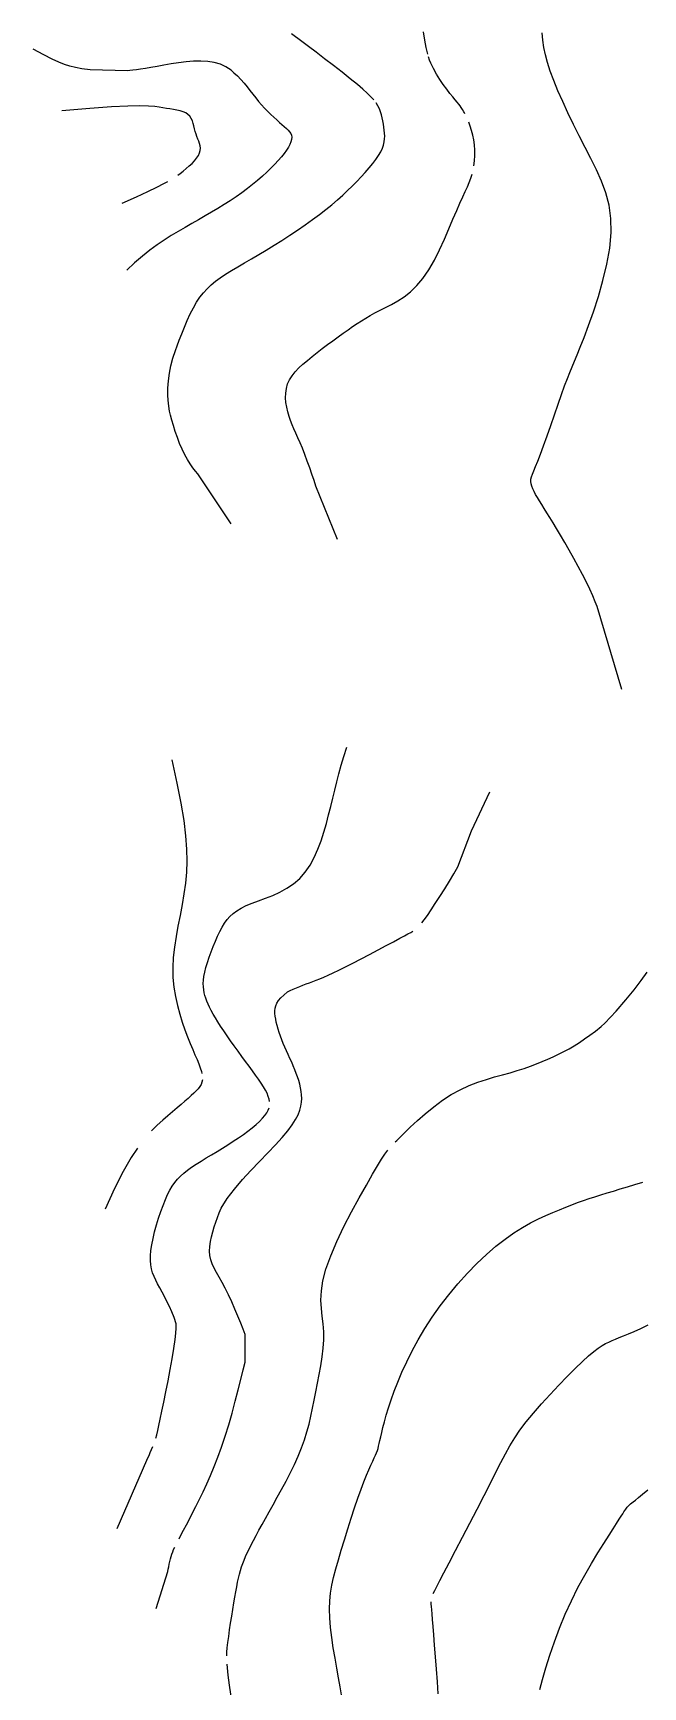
# Model space of a CAD drawing. Header units: millimetres. Extents: x 2235526 to 2245569, y 371981 to 382303.
# Drawn here: x 2242843.1 to 2242972, y 378173.3 to 378522.7 of the extents above; entities that cross this region are included whole.
import ezdxf

# ---------------------------------------------------------------- set-up
doc = ezdxf.new("R2010")
doc.units = ezdxf.units.MM
doc.linetypes.add('CONTI', pattern=[0])
for name, color, linetype, transparency in [('137', 10, 'CONTI', 0.7), ('139', 10, 'CONTI', 0.7), ('141', 10, 'CONTI', 0.7), ('143', 10, 'CONTI', 0.7), ('145', 10, 'CONTI', 0.7), ('147', 10, 'CONTI', 0.7), ('149', 10, 'CONTI', 0.7), ('151', 10, 'CONTI', 0.7)]:
    doc.layers.add(name, color=color, linetype=linetype, transparency=transparency)

msp = doc.modelspace()

# ---------------------------------------------------------------- linework, layer by layer
at = {"layer": '137'}
for points in [[(2242873.72, 378492.69), (2242874.23, 378493.07), (2242874.88, 378493.57), (2242875.52, 378494.1), (2242876.14, 378494.64), (2242876.73, 378495.2), (2242877.25, 378495.76), (2242877.7, 378496.31), (2242878.06, 378496.86), (2242878.31, 378497.39), (2242878.45, 378497.9), (2242878.48, 378498.4), (2242878.43, 378498.88), (2242878.31, 378499.36), (2242878.14, 378499.85), (2242877.95, 378500.34), (2242877.76, 378500.85), (2242877.57, 378501.38), (2242877.42, 378501.94), (2242877.28, 378502.51), (2242877.14, 378503.09), (2242876.98, 378503.65), (2242876.79, 378504.19), (2242876.56, 378504.69), (2242876.25, 378505.14), (2242875.87, 378505.53), (2242875.39, 378505.84), (2242874.83, 378506.09), (2242874.2, 378506.29), (2242873.52, 378506.44), (2242872.8, 378506.57), (2242872.05, 378506.69), (2242871.3, 378506.8), (2242870.54, 378506.92), (2242869.78, 378507.06), (2242868.84, 378507.2), (2242867.56, 378507.3), (2242865.73, 378507.34), (2242863.17, 378507.29), (2242859.69, 378507.12), (2242855.12, 378506.8), (2242849.25, 378506.32)], [(2242861.93, 378486.78), (2242864.96, 378488.14), (2242867.39, 378489.26), (2242869.3, 378490.18), (2242870.79, 378490.93), (2242871.62, 378491.38)]]:
    msp.add_lwpolyline(points, dxfattribs=at)
at = {"layer": '139'}
for points in [[(2242855.17, 378514.93), (2242853.45, 378515.2), (2242852.07, 378515.45), (2242850.9, 378515.73), (2242849.78, 378516.09), (2242848.59, 378516.57), (2242847.18, 378517.24), (2242845.41, 378518.13), (2242843.14, 378519.31)], [(2242885.58, 378514.35), (2242886.34, 378513.66), (2242887.05, 378512.93), (2242887.71, 378512.17), (2242888.35, 378511.39), (2242888.96, 378510.6), (2242889.56, 378509.82), (2242890.17, 378509.04), (2242890.78, 378508.28), (2242891.42, 378507.54), (2242892.06, 378506.84), (2242892.71, 378506.16), (2242893.36, 378505.53), (2242893.99, 378504.93), (2242894.61, 378504.37), (2242895.19, 378503.85), (2242895.73, 378503.38), (2242896.22, 378502.96), (2242896.66, 378502.58), (2242897.03, 378502.21), (2242897.34, 378501.86), (2242897.57, 378501.5), (2242897.72, 378501.12), (2242897.79, 378500.72), (2242897.76, 378500.27), (2242897.63, 378499.77), (2242897.4, 378499.21), (2242897.08, 378498.61), (2242896.67, 378497.96), (2242896.18, 378497.27), (2242895.6, 378496.54), (2242894.94, 378495.78), (2242894.2, 378494.99), (2242893.4, 378494.17), (2242892.52, 378493.32), (2242891.58, 378492.47), (2242890.58, 378491.6), (2242889.52, 378490.73), (2242888.41, 378489.86), (2242887.25, 378488.99), (2242886.05, 378488.14), (2242884.8, 378487.31), (2242883.52, 378486.49), (2242882.21, 378485.69), (2242880.86, 378484.88), (2242879.49, 378484.08), (2242878.09, 378483.28), (2242876.68, 378482.47), (2242875.25, 378481.65), (2242873.81, 378480.81), (2242872.35, 378479.93), (2242870.87, 378478.99), (2242869.37, 378477.97), (2242867.82, 378476.84), (2242866.24, 378475.59), (2242864.6, 378474.19), (2242862.92, 378472.62)], [(2242872.49, 378369.19), (2242873.54, 378364.28), (2242874.36, 378360.03), (2242874.96, 378356.35), (2242875.36, 378353.15), (2242875.58, 378350.32), (2242875.64, 378347.78), (2242875.55, 378345.42), (2242875.34, 378343.14), (2242875.02, 378340.87), (2242874.62, 378338.59), (2242874.19, 378336.32), (2242873.75, 378334.06), (2242873.34, 378331.82), (2242873, 378329.6), (2242872.76, 378327.41), (2242872.65, 378325.27), (2242872.7, 378323.17), (2242872.9, 378321.13), (2242873.22, 378319.15), (2242873.64, 378317.25), (2242874.13, 378315.44), (2242874.67, 378313.73), (2242875.23, 378312.12), (2242875.8, 378310.63), (2242876.35, 378309.26), (2242876.87, 378308.01), (2242877.35, 378306.88), (2242877.78, 378305.85), (2242878.16, 378304.93), (2242878.47, 378304.09), (2242878.71, 378303.35), (2242878.82, 378302.88)], [(2242878.93, 378301.56), (2242878.93, 378301.54), (2242878.83, 378301.05), (2242878.65, 378300.59), (2242878.39, 378300.14), (2242878.05, 378299.69), (2242877.63, 378299.24), (2242877.13, 378298.75), (2242876.57, 378298.23), (2242875.92, 378297.66), (2242875.21, 378297.04), (2242874.42, 378296.36), (2242873.56, 378295.63), (2242872.62, 378294.83), (2242871.62, 378293.97), (2242870.54, 378293.04), (2242869.39, 378292.01), (2242868.15, 378290.81)], [(2242865.18, 378287.16), (2242863.84, 378285.14), (2242862.16, 378282.23), (2242860.35, 378278.64), (2242858.39, 378274.27)]]:
    msp.add_lwpolyline(points, dxfattribs=at)
at = {"layer": '139', "elevation": 139}
msp.add_lwpolyline([(2242885.58, 378514.35), (2242884.98, 378514.9), (2242883.9, 378515.59), (2242882.71, 378516.12), (2242881.43, 378516.48), (2242880.05, 378516.7), (2242878.59, 378516.78), (2242877.05, 378516.76), (2242875.47, 378516.64), (2242873.87, 378516.45), (2242872.3, 378516.21), (2242870.78, 378515.95), (2242869.34, 378515.69), (2242868.03, 378515.45), (2242866.86, 378515.25), (2242865.84, 378515.09), (2242864.96, 378514.97), (2242864.2, 378514.87), (2242863.57, 378514.8), (2242863.06, 378514.75), (2242855.17, 378514.93)], dxfattribs=at)
at = {"layer": '141', "elevation": 141}
for points in [[(2242915.1, 378508.61), (2242914.51, 378509.25), (2242913.76, 378509.99), (2242912.82, 378510.84), (2242911.65, 378511.83), (2242910.14, 378513.07), (2242908.42, 378514.43), (2242906.59, 378515.87), (2242904.74, 378517.3), (2242902.95, 378518.67), (2242901.32, 378519.91), (2242899.94, 378520.96), (2242897.71, 378522.58)], [(2242873.23, 378455.67), (2242873.59, 378456.66), (2242874.04, 378457.85), (2242874.55, 378459.17), (2242875.11, 378460.58), (2242875.72, 378462), (2242876.36, 378463.4), (2242877.02, 378464.7), (2242877.69, 378465.87), (2242878.39, 378466.91), (2242879.12, 378467.85), (2242879.9, 378468.71), (2242880.75, 378469.51), (2242881.68, 378470.28), (2242882.7, 378471.03), (2242883.83, 378471.78), (2242885.07, 378472.56), (2242886.39, 378473.35), (2242887.8, 378474.17), (2242889.28, 378475.03), (2242890.82, 378475.93), (2242892.42, 378476.88), (2242894.06, 378477.88), (2242895.72, 378478.93), (2242897.39, 378480), (2242899.04, 378481.1), (2242900.64, 378482.21), (2242902.19, 378483.3), (2242903.65, 378484.38), (2242905, 378485.44), (2242906.27, 378486.46), (2242907.45, 378487.47), (2242908.55, 378488.46), (2242909.59, 378489.43), (2242910.58, 378490.4), (2242911.53, 378491.36), (2242912.45, 378492.33), (2242913.33, 378493.28), (2242914.15, 378494.22), (2242914.9, 378495.14), (2242915.56, 378496.02), (2242916.14, 378496.86), (2242916.6, 378497.65), (2242916.95, 378498.39), (2242917.2, 378499.07), (2242917.35, 378499.73), (2242917.42, 378500.35), (2242917.44, 378500.97), (2242917.41, 378501.58), (2242917.34, 378502.2), (2242917.26, 378502.84), (2242917.16, 378503.49), (2242917.04, 378504.15), (2242916.9, 378504.81), (2242916.73, 378505.45), (2242916.53, 378506.08), (2242916.3, 378506.68), (2242916, 378507.32), (2242915.6, 378507.96)], [(2242885, 378419.05), (2242877.93, 378429.58), (2242877.45, 378430.17), (2242876.92, 378430.88), (2242876.35, 378431.7), (2242875.77, 378432.62), (2242875.18, 378433.65), (2242874.62, 378434.78), (2242874.1, 378436), (2242873.62, 378437.26), (2242873.19, 378438.54), (2242872.81, 378439.78), (2242872.48, 378440.94), (2242872.2, 378441.97), (2242871.97, 378442.83)], [(2242869.05, 378225.83), (2242869.26, 378226.57), (2242869.48, 378227.45), (2242869.72, 378228.53), (2242870.01, 378229.87), (2242870.36, 378231.55), (2242870.76, 378233.47), (2242871.2, 378235.64), (2242871.66, 378237.97), (2242872.1, 378240.34), (2242872.52, 378242.65), (2242872.87, 378244.8), (2242873.14, 378246.69), (2242873.28, 378248.03), (2242873.35, 378249.14), (2242873.35, 378250.05)], [(2242860.89, 378206.81), (2242867.18, 378221.21), (2242867.4, 378221.69), (2242867.64, 378222.23), (2242867.9, 378222.82), (2242868.17, 378223.44), (2242868.43, 378224.07)]]:
    msp.add_lwpolyline(points, dxfattribs=at)
at = {"layer": '141'}
for points in [[(2242871.97, 378442.83), (2242871.73, 378444.48), (2242871.61, 378446.09), (2242871.61, 378447.69), (2242871.72, 378449.27), (2242871.94, 378450.85), (2242872.27, 378452.44), (2242872.7, 378454.04), (2242873.23, 378455.67)], [(2242893.1, 378296.99), (2242893.02, 378297.46), (2242892.84, 378298.07), (2242892.57, 378298.72), (2242892.22, 378299.4), (2242891.81, 378300.12), (2242891.32, 378300.89), (2242890.77, 378301.7), (2242890.16, 378302.56), (2242889.5, 378303.47), (2242888.78, 378304.44), (2242888.03, 378305.46), (2242887.25, 378306.53), (2242886.45, 378307.62), (2242885.66, 378308.73), (2242884.87, 378309.82), (2242884.12, 378310.9), (2242883.41, 378311.93), (2242882.76, 378312.91), (2242882.17, 378313.82), (2242881.65, 378314.67), (2242881.2, 378315.46), (2242880.8, 378316.2), (2242880.45, 378316.89), (2242880.14, 378317.55), (2242879.88, 378318.18), (2242879.66, 378318.79), (2242879.46, 378319.39), (2242879.3, 378319.98), (2242879.19, 378320.59), (2242879.12, 378321.22), (2242879.1, 378321.9), (2242879.14, 378322.63), (2242879.25, 378323.43), (2242879.42, 378324.32), (2242879.66, 378325.3), (2242879.97, 378326.36), (2242880.34, 378327.47), (2242880.74, 378328.6), (2242881.18, 378329.74), (2242881.65, 378330.85), (2242882.13, 378331.92), (2242882.61, 378332.92), (2242883.09, 378333.83), (2242883.59, 378334.66), (2242884.13, 378335.41), (2242884.73, 378336.1), (2242885.41, 378336.73), (2242886.2, 378337.31), (2242887.12, 378337.86), (2242888.19, 378338.37), (2242889.43, 378338.88), (2242890.8, 378339.38), (2242892.26, 378339.93), (2242893.77, 378340.54), (2242895.29, 378341.23), (2242896.78, 378342.05), (2242898.19, 378343), (2242899.49, 378344.13), (2242900.65, 378345.45), (2242901.65, 378346.94), (2242902.54, 378348.55), (2242903.31, 378350.28), (2242903.99, 378352.07), (2242904.58, 378353.9), (2242905.11, 378355.74), (2242905.59, 378357.56), (2242906.04, 378359.32), (2242906.46, 378361.06), (2242906.88, 378362.77), (2242907.31, 378364.5), (2242907.76, 378366.24), (2242908.26, 378368.04), (2242908.8, 378369.9), (2242909.42, 378371.86)], [(2242873.35, 378250.05), (2242872.92, 378251.34), (2242872.45, 378252.56), (2242871.95, 378253.7), (2242871.43, 378254.77), (2242870.91, 378255.77), (2242870.4, 378256.72), (2242869.91, 378257.61), (2242869.46, 378258.45), (2242869.05, 378259.25), (2242868.69, 378260.03), (2242868.39, 378260.81), (2242868.16, 378261.61), (2242868.01, 378262.46), (2242867.93, 378263.37), (2242867.93, 378264.37), (2242868.03, 378265.49), (2242868.21, 378266.73), (2242868.49, 378268.07), (2242868.83, 378269.48), (2242869.22, 378270.91), (2242869.66, 378272.35), (2242870.13, 378273.74), (2242870.61, 378275.05), (2242871.1, 378276.26), (2242871.57, 378277.33), (2242872.05, 378278.28), (2242872.55, 378279.12), (2242873.07, 378279.88), (2242873.64, 378280.58), (2242874.27, 378281.23), (2242874.97, 378281.85), (2242875.75, 378282.47), (2242876.64, 378283.1), (2242877.61, 378283.75), (2242878.65, 378284.4), (2242879.74, 378285.07), (2242880.87, 378285.76), (2242882.02, 378286.45), (2242883.18, 378287.15), (2242884.32, 378287.87), (2242885.45, 378288.59), (2242886.53, 378289.31), (2242887.57, 378290.03), (2242888.54, 378290.75), (2242889.45, 378291.45), (2242890.27, 378292.14), (2242891, 378292.8), (2242891.63, 378293.44), (2242892.14, 378294.04), (2242892.55, 378294.62), (2242892.84, 378295.19), (2242893, 378295.67)]]:
    msp.add_lwpolyline(points, dxfattribs=at)
at = {"layer": '143', "elevation": 143}
for points in [[(2242926.53, 378518.27), (2242926.21, 378519.65), (2242925.93, 378521.2), (2242925.65, 378522.99)], [(2242934.39, 378505.64), (2242934.27, 378505.86), (2242934.16, 378506.07), (2242933.88, 378506.56), (2242933.62, 378506.97), (2242933.36, 378507.35), (2242933.07, 378507.72), (2242932.73, 378508.13), (2242932.32, 378508.62), (2242931.82, 378509.23), (2242931.22, 378509.98), (2242930.53, 378510.86), (2242929.81, 378511.85), (2242929.08, 378512.91), (2242928.37, 378514.04), (2242927.72, 378515.21), (2242927.17, 378516.38), (2242926.92, 378517.03), (2242926.7, 378517.68)], [(2242936.29, 378494.68), (2242936.42, 378495.75), (2242936.49, 378496.85), (2242936.49, 378497.97), (2242936.42, 378499.08), (2242936.26, 378500.19), (2242936.06, 378501.17), (2242935.8, 378502.13), (2242935.5, 378503.03), (2242935.18, 378503.88)], [(2242907.48, 378415.74), (2242902.91, 378427.01), (2242902.51, 378428.18), (2242902.07, 378429.5), (2242901.58, 378430.89), (2242901.07, 378432.31), (2242900.56, 378433.7), (2242900.05, 378435), (2242899.57, 378436.17), (2242899.1, 378437.22), (2242898.67, 378438.19), (2242898.26, 378439.09), (2242897.88, 378439.97), (2242897.54, 378440.84), (2242897.23, 378441.73), (2242896.95, 378442.68), (2242896.72, 378443.66), (2242896.57, 378444.66), (2242896.49, 378445.67), (2242896.51, 378446.67), (2242896.65, 378447.65), (2242896.92, 378448.59), (2242897.32, 378449.49), (2242897.87, 378450.34), (2242898.53, 378451.16), (2242899.29, 378451.97), (2242900.16, 378452.76), (2242901.1, 378453.56), (2242902.1, 378454.37), (2242903.16, 378455.21), (2242904.25, 378456.05), (2242905.37, 378456.9), (2242906.49, 378457.73), (2242907.59, 378458.54), (2242908.66, 378459.32), (2242909.69, 378460.05), (2242910.66, 378460.72), (2242911.58, 378461.35), (2242912.5, 378461.94), (2242913.42, 378462.5), (2242914.37, 378463.05), (2242915.37, 378463.6), (2242916.45, 378464.16), (2242917.63, 378464.74), (2242918.89, 378465.38), (2242920.2, 378466.13), (2242921.54, 378467.01), (2242922.89, 378468.07), (2242924.22, 378469.36), (2242925.51, 378470.9), (2242926.75, 378472.72), (2242927.92, 378474.76), (2242929.01, 378476.93), (2242930.04, 378479.15), (2242930.99, 378481.33), (2242931.85, 378483.39), (2242932.64, 378485.25), (2242933.32, 378486.8), (2242933.92, 378488.13), (2242934.45, 378489.27), (2242934.9, 378490.27), (2242935.3, 378491.18), (2242935.63, 378492.05), (2242935.91, 378492.92)], [(2242932.9, 378346.57), (2242935.74, 378354.16), (2242939.64, 378362.39)], [(2242925.31, 378334.72), (2242925.8, 378335.39), (2242926.44, 378336.3), (2242927.25, 378337.49), (2242928.12, 378338.8), (2242929.09, 378340.29), (2242930.1, 378341.89), (2242931.12, 378343.52), (2242932.07, 378345.12), (2242932.9, 378346.57)], [(2242896.9, 378320.16), (2242897.45, 378320.42), (2242898.12, 378320.72), (2242898.8, 378321.01), (2242899.47, 378321.29), (2242900.16, 378321.55), (2242900.85, 378321.82), (2242901.54, 378322.08), (2242902.25, 378322.35), (2242902.97, 378322.63), (2242903.73, 378322.94), (2242904.56, 378323.28), (2242905.49, 378323.69), (2242906.54, 378324.17), (2242907.74, 378324.75), (2242909.13, 378325.44), (2242910.72, 378326.24), (2242912.44, 378327.14), (2242914.24, 378328.08), (2242916.02, 378329.02), (2242917.73, 378329.93), (2242919.29, 378330.76), (2242920.63, 378331.48), (2242921.58, 378331.99), (2242922.33, 378332.39), (2242922.92, 378332.71), (2242923.36, 378332.96)], [(2242873.98, 378204.63), (2242874.43, 378205.48), (2242874.95, 378206.45), (2242875.53, 378207.55), (2242876.16, 378208.75), (2242876.84, 378210.06), (2242877.55, 378211.46), (2242878.29, 378212.95), (2242879.05, 378214.53), (2242879.82, 378216.2), (2242880.6, 378217.97), (2242881.39, 378219.85), (2242882.18, 378221.85), (2242882.96, 378223.99), (2242883.72, 378226.27), (2242884.47, 378228.68), (2242885.19, 378231.17), (2242885.87, 378233.66), (2242886.5, 378236.05), (2242887.07, 378238.28), (2242887.56, 378240.27), (2242887.96, 378241.93), (2242887.94, 378247.77), (2242887.52, 378248.87), (2242887, 378250.17), (2242886.42, 378251.61), (2242885.78, 378253.13), (2242885.11, 378254.66), (2242884.42, 378256.16), (2242883.74, 378257.54), (2242883.09, 378258.78), (2242882.47, 378259.88), (2242881.91, 378260.88), (2242881.41, 378261.8), (2242881, 378262.69), (2242880.69, 378263.56), (2242880.5, 378264.45), (2242880.43, 378265.39), (2242880.48, 378266.37), (2242880.62, 378267.38), (2242880.83, 378268.41), (2242881.11, 378269.45), (2242881.43, 378270.49), (2242881.77, 378271.51), (2242882.12, 378272.51), (2242882.49, 378273.49), (2242882.88, 378274.45), (2242882.9, 378274.49)], [(2242869.14, 378189.89), (2242871.61, 378197.7), (2242871.7, 378198.17), (2242871.81, 378198.69), (2242871.92, 378199.24), (2242872.05, 378199.8), (2242872.19, 378200.36), (2242872.32, 378200.88), (2242872.48, 378201.38), (2242872.64, 378201.86), (2242872.84, 378202.34), (2242873.07, 378202.85)]]:
    msp.add_lwpolyline(points, dxfattribs=at)
at = {"layer": '143'}
msp.add_lwpolyline([(2242882.9, 378274.49), (2242884.18, 378276.48), (2242885.7, 378278.49), (2242887.39, 378280.49), (2242889.17, 378282.45), (2242890.97, 378284.35), (2242892.72, 378286.16), (2242894.34, 378287.86), (2242895.77, 378289.42), (2242896.95, 378290.81), (2242897.88, 378292.07), (2242898.6, 378293.19), (2242899.13, 378294.21), (2242899.5, 378295.14), (2242899.73, 378296.01), (2242899.86, 378296.82), (2242899.89, 378297.6), (2242899.87, 378298.37), (2242899.79, 378299.14), (2242899.67, 378299.9), (2242899.5, 378300.65), (2242899.29, 378301.41), (2242899.04, 378302.17), (2242898.76, 378302.94), (2242898.45, 378303.71), (2242898.12, 378304.5), (2242897.78, 378305.29), (2242897.42, 378306.09), (2242897.06, 378306.89), (2242896.7, 378307.69), (2242896.34, 378308.48), (2242896, 378309.27), (2242895.69, 378310.05), (2242895.39, 378310.82), (2242895.13, 378311.58), (2242894.9, 378312.31), (2242894.7, 378313.03), (2242894.53, 378313.72), (2242894.4, 378314.38), (2242894.31, 378315.01), (2242894.25, 378315.61), (2242894.25, 378316.17), (2242894.3, 378316.7), (2242894.43, 378317.23), (2242894.65, 378317.76), (2242895, 378318.3), (2242895.47, 378318.88), (2242896.1, 378319.49), (2242896.9, 378320.16)], dxfattribs=at)
at = {"layer": '145', "elevation": 145}
for points in [[(2242967.51, 378384.02), (2242962.31, 378401.57), (2242961.92, 378402.58), (2242961.41, 378403.8), (2242960.75, 378405.22), (2242960.03, 378406.69), (2242959.2, 378408.3), (2242958.3, 378409.99), (2242957.36, 378411.72), (2242956.4, 378413.44), (2242955.46, 378415.09), (2242954.57, 378416.63), (2242953.75, 378418.02), (2242952.99, 378419.27), (2242952.31, 378420.39), (2242951.69, 378421.39), (2242951.12, 378422.3), (2242950.6, 378423.12), (2242950.13, 378423.88), (2242949.7, 378424.59), (2242949.32, 378425.25), (2242948.98, 378425.88), (2242948.71, 378426.46), (2242948.5, 378427), (2242948.37, 378427.51), (2242948.31, 378427.99), (2242948.33, 378428.45), (2242948.44, 378428.94), (2242948.63, 378429.51), (2242948.92, 378430.22), (2242949.29, 378431.12), (2242949.77, 378432.28), (2242950.33, 378433.74), (2242951, 378435.54), (2242951.73, 378437.6), (2242952.5, 378439.81), (2242953.29, 378442.09), (2242954.06, 378444.31), (2242954.79, 378446.39), (2242955.45, 378448.21), (2242956.02, 378449.73), (2242956.53, 378451.01), (2242957.02, 378452.2), (2242957.53, 378453.4), (2242958.09, 378454.76), (2242958.75, 378456.38), (2242959.54, 378458.41), (2242960.48, 378460.92), (2242961.52, 378463.83), (2242962.57, 378467.04), (2242963.55, 378470.44), (2242964.38, 378473.9), (2242964.99, 378477.31), (2242965.29, 378480.57), (2242965.22, 378483.58), (2242964.82, 378486.36), (2242964.14, 378488.97), (2242963.24, 378491.44), (2242962.18, 378493.84), (2242961, 378496.2), (2242959.76, 378498.58), (2242958.52, 378501), (2242957.3, 378503.44), (2242956.13, 378505.87), (2242955.03, 378508.25), (2242954.03, 378510.53), (2242953.14, 378512.69), (2242952.39, 378514.67), (2242951.81, 378516.47), (2242951.37, 378518.12), (2242951.05, 378519.68), (2242950.84, 378521.21), (2242950.71, 378522.78)], [(2242919.65, 378288.45), (2242919.98, 378288.78), (2242920.33, 378289.13), (2242921.47, 378290.25), (2242922.81, 378291.55), (2242924.34, 378292.96), (2242926, 378294.42), (2242927.78, 378295.87), (2242929.62, 378297.24), (2242931.5, 378298.46), (2242933.39, 378299.49), (2242935.26, 378300.35), (2242937.1, 378301.07), (2242938.91, 378301.66), (2242940.66, 378302.18), (2242942.34, 378302.64), (2242943.94, 378303.08), (2242945.45, 378303.53), (2242946.87, 378303.98), (2242948.21, 378304.45), (2242949.49, 378304.92), (2242950.72, 378305.42), (2242951.9, 378305.92), (2242953.05, 378306.44), (2242954.17, 378306.98), (2242955.27, 378307.55), (2242956.37, 378308.14), (2242957.46, 378308.78), (2242958.56, 378309.46), (2242959.67, 378310.2), (2242960.8, 378311.01), (2242961.95, 378311.88), (2242963.13, 378312.82), (2242963.96, 378313.51)], [(2242884.06, 378179.91), (2242884.1, 378180.67), (2242884.18, 378181.56), (2242884.3, 378182.68), (2242884.47, 378183.96), (2242884.66, 378185.34), (2242884.88, 378186.79), (2242885.1, 378188.26), (2242885.33, 378189.69), (2242885.56, 378191.05), (2242885.77, 378192.29), (2242885.97, 378193.43), (2242886.16, 378194.47), (2242886.35, 378195.43), (2242886.54, 378196.31), (2242886.74, 378197.13), (2242886.96, 378197.91), (2242887.19, 378198.66), (2242887.44, 378199.38), (2242887.71, 378200.11), (2242888.02, 378200.85), (2242888.37, 378201.61), (2242888.77, 378202.43), (2242889.21, 378203.31), (2242889.71, 378204.26), (2242890.26, 378205.29), (2242890.87, 378206.41), (2242891.53, 378207.62), (2242892.25, 378208.91), (2242893.03, 378210.3), (2242893.86, 378211.79), (2242894.74, 378213.37), (2242895.66, 378215.03), (2242896.58, 378216.75), (2242897.48, 378218.5), (2242898.35, 378220.28), (2242899.15, 378222.05), (2242899.87, 378223.8), (2242900.48, 378225.51), (2242901, 378227.19), (2242901.45, 378228.85), (2242901.84, 378230.52), (2242902.2, 378232.2), (2242902.54, 378233.91), (2242902.88, 378235.66), (2242903.24, 378237.47), (2242903.6, 378239.31), (2242903.93, 378241.17), (2242904.22, 378243.02), (2242904.43, 378244.85), (2242904.55, 378246.63), (2242904.55, 378248.35), (2242904.43, 378249.99), (2242904.24, 378251.61), (2242904.06, 378253.26), (2242903.97, 378255.03), (2242904.05, 378256.96), (2242904.37, 378259.13), (2242905.01, 378261.6), (2242906.02, 378264.4), (2242907.32, 378267.44), (2242908.83, 378270.58), (2242910.44, 378273.7), (2242912.04, 378276.66), (2242913.55, 378279.35), (2242914.87, 378281.64), (2242915.91, 378283.43), (2242916.74, 378284.79), (2242917.43, 378285.84), (2242918.06, 378286.69)]]:
    msp.add_lwpolyline(points, dxfattribs=at)
at = {"layer": '145'}
for points in [[(2242963.96, 378313.51), (2242966.34, 378316.11), (2242968.38, 378318.48), (2242970.12, 378320.62), (2242971.61, 378322.56), (2242972.88, 378324.31)], [(2242884.11, 378178.15), (2242884.32, 378175.78), (2242884.58, 378173.66), (2242884.85, 378171.79), (2242885.1, 378170.13), (2242885.29, 378168.65), (2242885.39, 378167.35), (2242885.36, 378166.19), (2242885.34, 378166.07)]]:
    msp.add_lwpolyline(points, dxfattribs=at)
at = {"layer": '147', "elevation": 147}
msp.add_lwpolyline([(2242908.31, 378171.64), (2242908.03, 378173.32), (2242907.69, 378175.21), (2242907.32, 378177.25), (2242906.93, 378179.39), (2242906.56, 378181.58), (2242906.23, 378183.77), (2242905.97, 378185.89), (2242905.81, 378187.9), (2242905.76, 378189.75), (2242905.82, 378191.48), (2242906, 378193.14), (2242906.27, 378194.78), (2242906.64, 378196.46), (2242907.1, 378198.23), (2242907.64, 378200.13), (2242908.25, 378202.21), (2242908.92, 378204.42), (2242909.62, 378206.68), (2242910.34, 378208.95), (2242911.06, 378211.14), (2242911.76, 378213.2), (2242912.43, 378215.06), (2242913.04, 378216.67), (2242913.59, 378218.04), (2242914.08, 378219.2), (2242914.52, 378220.17), (2242914.9, 378220.99), (2242915.22, 378221.68), (2242915.49, 378222.27), (2242915.71, 378222.78), (2242915.88, 378223.25), (2242916.02, 378223.71), (2242916.15, 378224.2), (2242916.28, 378224.74), (2242916.43, 378225.38), (2242916.59, 378226.14), (2242916.8, 378227.05), (2242917.06, 378228.12), (2242917.37, 378229.35), (2242917.76, 378230.73), (2242918.22, 378232.26), (2242918.78, 378233.93), (2242919.43, 378235.76), (2242920.2, 378237.72), (2242921.08, 378239.81), (2242922.08, 378242.01), (2242923.21, 378244.29), (2242924.48, 378246.63), (2242925.89, 378249.01), (2242927.44, 378251.41), (2242929.15, 378253.81), (2242930.98, 378256.18), (2242932.91, 378258.49), (2242934.9, 378260.69), (2242936.92, 378262.77), (2242938.94, 378264.69), (2242940.93, 378266.42), (2242942.86, 378267.92), (2242944.73, 378269.23), (2242946.53, 378270.35), (2242948.26, 378271.33), (2242949.91, 378272.17), (2242951.48, 378272.9), (2242952.96, 378273.55), (2242954.36, 378274.14), (2242955.68, 378274.67), (2242956.96, 378275.17), (2242958.19, 378275.62), (2242959.4, 378276.05), (2242960.62, 378276.47), (2242961.84, 378276.87), (2242963.11, 378277.27), (2242964.41, 378277.67), (2242965.77, 378278.08), (2242967.2, 378278.51), (2242968.71, 378278.95), (2242970.31, 378279.43), (2242972, 378279.94)], dxfattribs=at)
at = {"layer": '149', "elevation": 149}
for points in [[(2242927.69, 378193.06), (2242928, 378193.66), (2242928.45, 378194.54), (2242929.09, 378195.76), (2242929.94, 378197.4), (2242931.07, 378199.56), (2242932.4, 378202.12), (2242933.87, 378204.94), (2242935.41, 378207.9), (2242936.95, 378210.88), (2242938.42, 378213.75), (2242939.77, 378216.38), (2242940.94, 378218.7), (2242941.97, 378220.74), (2242942.93, 378222.57), (2242943.88, 378224.27), (2242944.89, 378225.91), (2242946.01, 378227.56), (2242947.32, 378229.29), (2242948.85, 378231.16), (2242950.55, 378233.12), (2242952.36, 378235.11), (2242954.2, 378237.06), (2242956, 378238.91), (2242957.7, 378240.6), (2242959.23, 378242.05), (2242960.52, 378243.23), (2242961.62, 378244.15), (2242962.55, 378244.87), (2242963.36, 378245.41), (2242964.09, 378245.84), (2242964.78, 378246.18), (2242965.47, 378246.48), (2242966.2, 378246.78), (2242967, 378247.11), (2242967.91, 378247.48), (2242968.94, 378247.92), (2242970.13, 378248.43), (2242971.51, 378249.04), (2242973.11, 378249.78)], [(2242928.76, 378171.88), (2242928.57, 378174.42), (2242928.37, 378177.06), (2242928.16, 378179.66), (2242927.96, 378182.12), (2242927.78, 378184.3), (2242927.64, 378186.11), (2242927.52, 378187.57), (2242927.43, 378188.73), (2242927.36, 378189.62), (2242927.32, 378190.3), (2242927.28, 378190.81), (2242927.26, 378191.19), (2242927.27, 378191.3)]]:
    msp.add_lwpolyline(points, dxfattribs=at)
at = {"layer": '151', "elevation": 151}
msp.add_lwpolyline([(2242950.21, 378172.74), (2242950.8, 378174.9), (2242951.5, 378177.35), (2242952.32, 378180.02), (2242953.27, 378182.84), (2242954.34, 378185.75), (2242955.53, 378188.66), (2242956.86, 378191.53), (2242958.26, 378194.29), (2242959.7, 378196.93), (2242961.12, 378199.38), (2242962.48, 378201.63), (2242963.73, 378203.63), (2242964.82, 378205.34), (2242965.7, 378206.74), (2242966.41, 378207.85), (2242966.96, 378208.72), (2242967.39, 378209.39), (2242967.71, 378209.89), (2242967.96, 378210.27), (2242968.16, 378210.58), (2242968.34, 378210.83), (2242968.5, 378211.06), (2242968.66, 378211.26), (2242968.83, 378211.45), (2242969, 378211.62), (2242969.18, 378211.8), (2242969.39, 378211.98), (2242969.63, 378212.18), (2242969.95, 378212.44), (2242970.4, 378212.8), (2242971.03, 378213.32), (2242971.87, 378214.02), (2242973, 378214.96)], dxfattribs=at)

doc.saveas('drawing.dxf')
